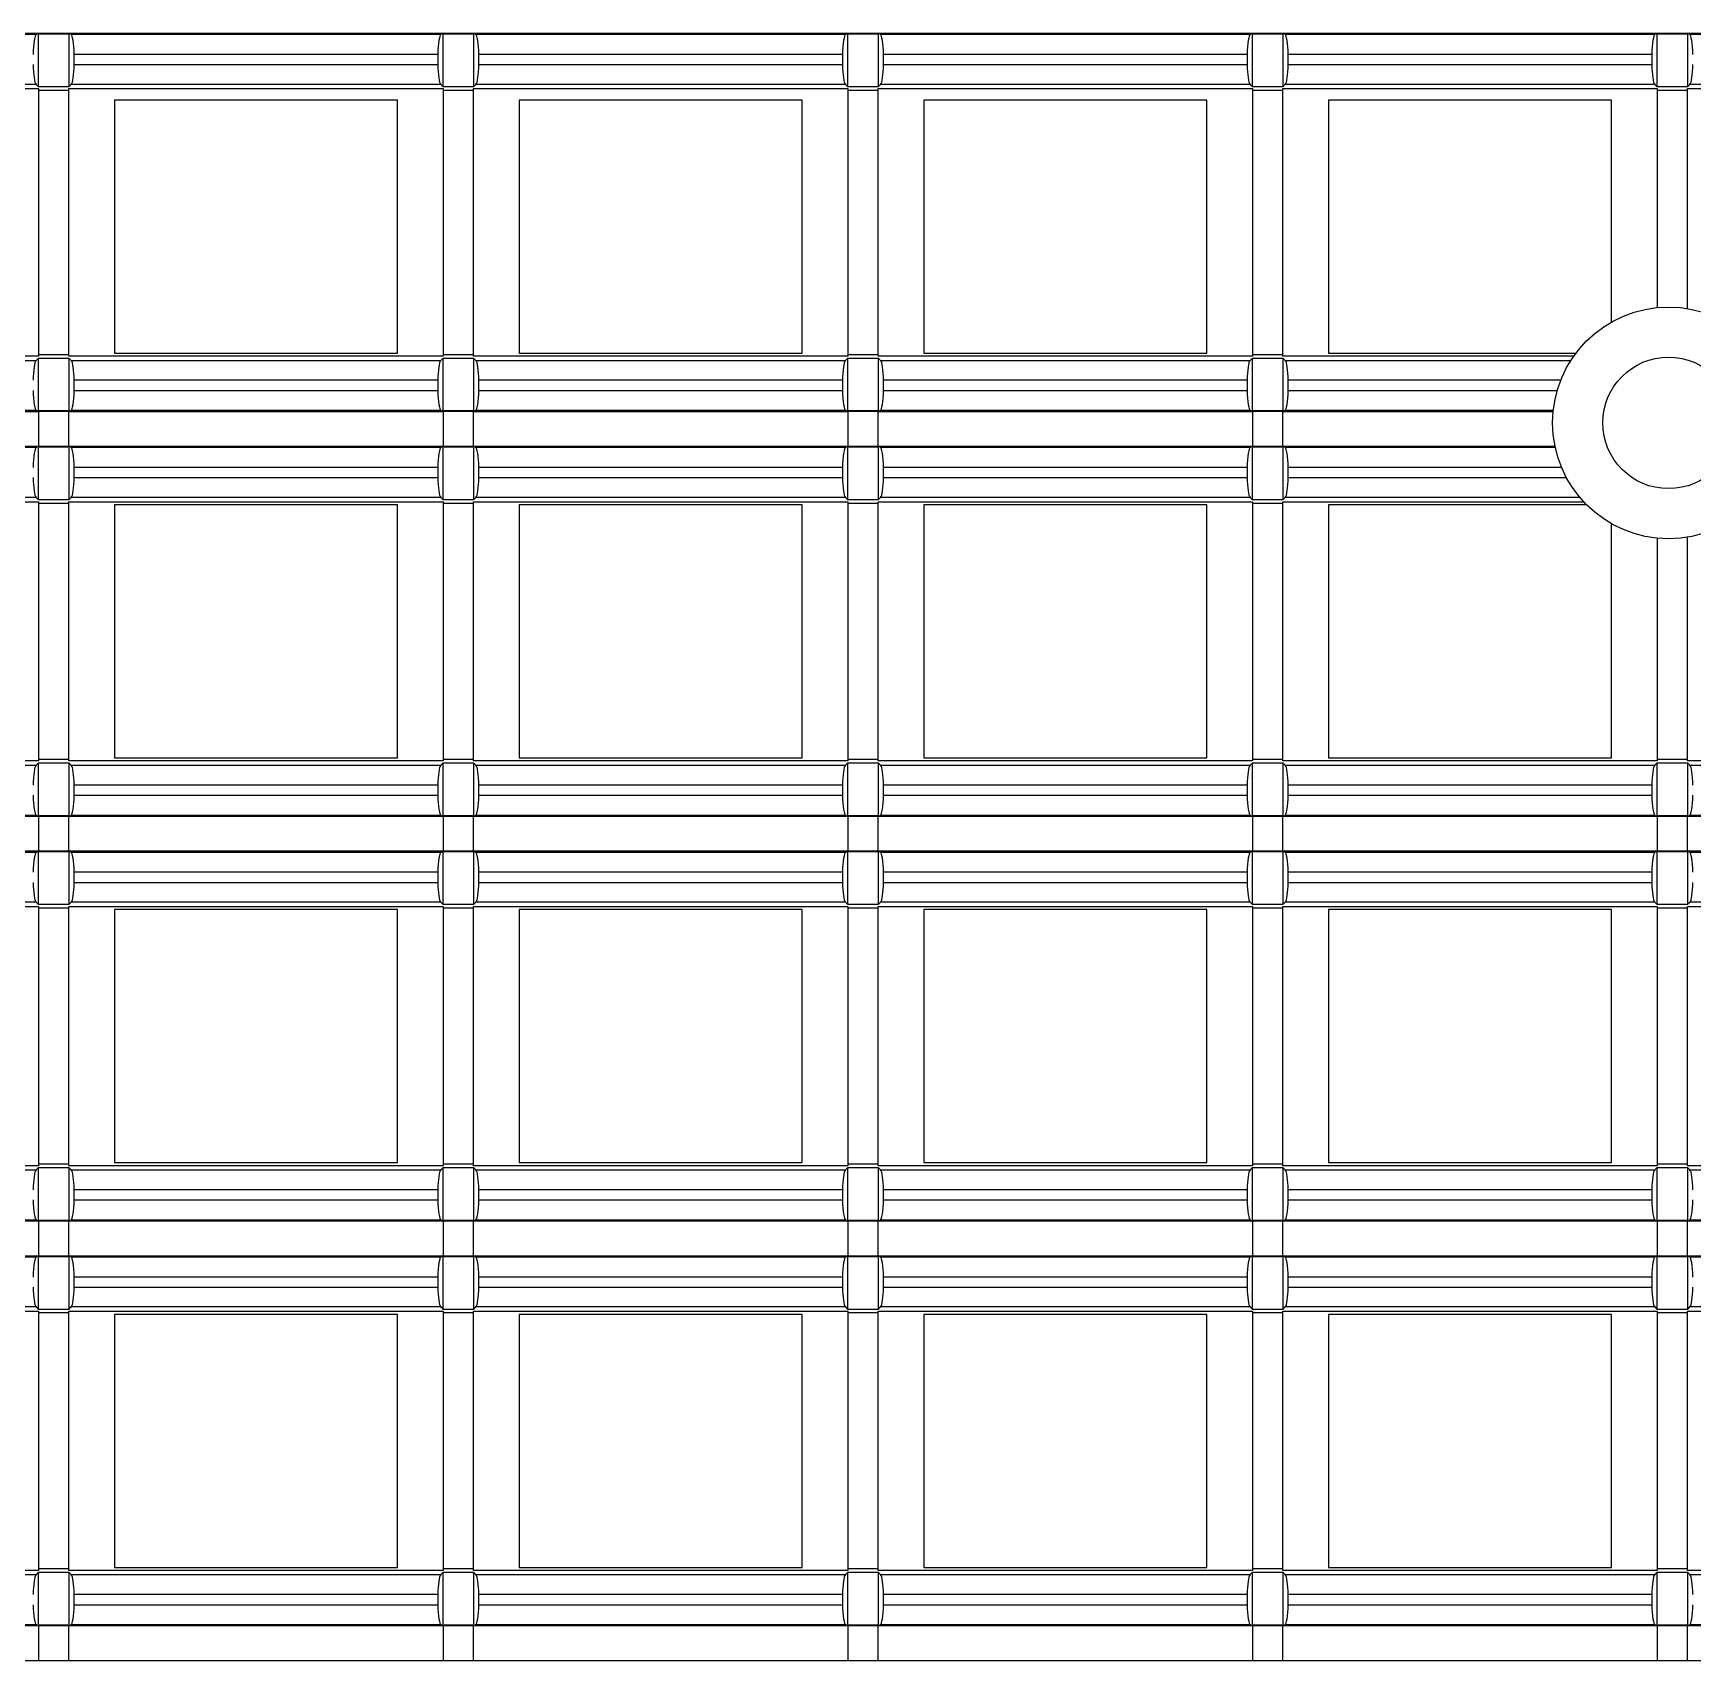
# Model space of a CAD drawing. Header units: inches. Extents: x 0 to 653, y 0 to 346.
# Drawn here: x 19.72 to 36.13, y 303.21 to 319.29 of the extents above; entities that cross this region are included whole.
import ezdxf

# ---------------------------------------------------------------- set-up
doc = ezdxf.new("R2010")
doc.units = ezdxf.units.IN
doc.header["$LTSCALE"] = 35.925693
doc.header["$MEASUREMENT"] = 0
doc.layers.get('0').update_dxf_attribs({"linetype": 'CONTINUOUS'})
doc.layers.add('2', color=7, linetype='CONTINUOUS')
doc.layers.add('71', color=7, linetype='CONTINUOUS')

msp = doc.modelspace()

# ---------------------------------------------------------------- linework, layer by layer
at = {"color": 3, "linetype": 'Continuous'}
msp.add_circle((35.885, 315.44), 0.65, dxfattribs=at)
at = {"layer": '2', "color": 132, "linetype": 'Continuous', "true_color": 0x00cccc}
for p, q in [((0, 319.291), (127.845, 319.291)), ((127.845, 319.287), (0, 319.287)), ((16.092, 319.28), (19.755, 319.28)), ((19.773, 319.284), (19.755, 319.28)), ((19.773, 318.76), (19.773, 319.284)), ((19.773, 319.284), (20.073, 319.284)), ((20.073, 319.284), (20.073, 318.76)), ((20.092, 319.28), (20.073, 319.284)), ((20.092, 319.28), (23.755, 319.28)), ((23.773, 319.284), (23.755, 319.28)), ((23.773, 318.76), (23.773, 319.284)), ((23.773, 319.284), (24.073, 319.284)), ((24.073, 319.284), (24.073, 318.76)), ((24.091, 319.28), (24.073, 319.284)), ((24.091, 319.28), (27.755, 319.28)), ((27.773, 319.284), (27.755, 319.28)), ((27.773, 318.76), (27.773, 319.284)), ((27.773, 319.284), (28.073, 319.284)), ((28.073, 319.284), (28.073, 318.76)), ((28.091, 319.28), (28.073, 319.284)), ((28.091, 319.28), (31.754, 319.28)), ((31.773, 319.284), (31.754, 319.28)), ((31.773, 318.76), (31.773, 319.284)), ((31.773, 319.284), (32.073, 319.284)), ((32.073, 319.284), (32.073, 318.76)), ((32.091, 319.28), (32.073, 319.284)), ((32.091, 319.28), (35.754, 319.28)), ((35.773, 319.284), (35.754, 319.28)), ((35.773, 318.76), (35.773, 319.284)), ((35.773, 319.284), (36.073, 319.284)), ((36.073, 319.284), (36.073, 318.76)), ((36.091, 319.28), (36.073, 319.284)), ((36.091, 319.28), (39.754, 319.28)), ((20.126, 318.981), (20.126, 319.08)), ((23.721, 319.08), (20.126, 319.08)), ((23.721, 319.08), (23.721, 318.981)), ((24.125, 318.981), (24.125, 319.08)), ((27.721, 319.08), (24.125, 319.08)), ((27.721, 319.08), (27.721, 318.981)), ((28.125, 318.981), (28.125, 319.08)), ((31.72, 319.08), (28.125, 319.08)), ((31.72, 319.08), (31.72, 318.981)), ((32.125, 318.981), (32.125, 319.08)), ((35.72, 319.08), (32.125, 319.08)), ((35.72, 319.08), (35.72, 318.981)), ((20.126, 318.981), (23.721, 318.981)), ((24.125, 318.981), (27.721, 318.981)), ((28.125, 318.981), (31.72, 318.981)), ((32.125, 318.981), (35.72, 318.981)), ((16.073, 318.743), (19.773, 318.743)), ((19.75, 318.784), (16.096, 318.784)), ((19.75, 318.784), (19.773, 318.76)), ((20.073, 318.76), (19.773, 318.76)), ((19.773, 318.743), (19.773, 316.099)), ((20.073, 318.76), (20.096, 318.784)), ((20.073, 316.099), (20.073, 318.743)), ((20.073, 318.743), (23.773, 318.743)), ((23.75, 318.784), (20.096, 318.784)), ((23.75, 318.784), (23.773, 318.76)), ((24.073, 318.76), (23.773, 318.76)), ((23.773, 318.743), (23.773, 316.099)), ((24.073, 318.76), (24.096, 318.784)), ((24.073, 316.099), (24.073, 318.743)), ((24.073, 318.743), (27.773, 318.743)), ((27.75, 318.784), (24.096, 318.784)), ((27.75, 318.784), (27.773, 318.76)), ((28.073, 318.76), (27.773, 318.76)), ((27.773, 318.743), (27.773, 316.099)), ((28.073, 318.76), (28.096, 318.784)), ((28.073, 316.099), (28.073, 318.743)), ((28.073, 318.743), (31.773, 318.743)), ((31.75, 318.784), (28.096, 318.784)), ((31.75, 318.784), (31.773, 318.76)), ((32.073, 318.76), (31.773, 318.76)), ((31.773, 318.743), (31.773, 316.099)), ((32.073, 318.76), (32.096, 318.784)), ((32.073, 316.099), (32.073, 318.743)), ((32.073, 318.743), (35.773, 318.743)), ((35.75, 318.784), (32.096, 318.784)), ((35.75, 318.784), (35.773, 318.76)), ((36.073, 318.76), (35.773, 318.76)), ((35.773, 318.743), (35.773, 316.58)), ((36.073, 318.76), (36.096, 318.784)), ((36.073, 316.57), (36.073, 318.743)), ((36.073, 318.743), (39.773, 318.743)), ((39.749, 318.784), (36.096, 318.784)), ((20.073, 318.725), (19.773, 318.725)), ((20.523, 318.63), (20.523, 316.13)), ((23.323, 318.63), (20.523, 318.63)), ((23.323, 316.13), (23.323, 318.63)), ((24.073, 318.725), (23.773, 318.725)), ((24.523, 318.63), (24.523, 316.13)), ((27.323, 318.63), (24.523, 318.63)), ((27.323, 316.13), (27.323, 318.63)), ((28.073, 318.725), (27.773, 318.725)), ((28.523, 318.63), (28.523, 316.13)), ((31.323, 318.63), (28.523, 318.63)), ((31.323, 316.13), (31.323, 318.63)), ((32.073, 318.725), (31.773, 318.725)), ((32.523, 318.63), (32.523, 316.13)), ((35.323, 318.63), (32.523, 318.63)), ((35.323, 316.438), (35.323, 318.63)), ((36.073, 318.725), (35.773, 318.725)), ((20.523, 316.13), (23.323, 316.13)), ((24.523, 316.13), (27.323, 316.13)), ((28.523, 316.13), (31.323, 316.13)), ((32.523, 316.13), (34.971, 316.13)), ((19.773, 316.099), (16.073, 316.099)), ((16.096, 316.058), (19.75, 316.058)), ((19.773, 316.081), (19.75, 316.058)), ((19.773, 316.116), (20.073, 316.116)), ((19.773, 315.558), (19.773, 316.081)), ((19.773, 316.081), (20.073, 316.081)), ((23.773, 316.099), (20.073, 316.099)), ((20.073, 316.081), (20.073, 315.558)), ((20.096, 316.058), (20.073, 316.081)), ((20.096, 316.058), (23.75, 316.058)), ((23.773, 316.081), (23.75, 316.058)), ((23.773, 316.116), (24.073, 316.116)), ((23.773, 315.558), (23.773, 316.081)), ((23.773, 316.081), (24.073, 316.081)), ((27.773, 316.099), (24.073, 316.099)), ((24.073, 316.081), (24.073, 315.558)), ((24.096, 316.058), (24.073, 316.081)), ((24.096, 316.058), (27.75, 316.058)), ((27.773, 316.081), (27.75, 316.058)), ((27.773, 316.116), (28.073, 316.116)), ((27.773, 315.558), (27.773, 316.081)), ((27.773, 316.081), (28.073, 316.081)), ((31.773, 316.099), (28.073, 316.099)), ((28.073, 316.081), (28.073, 315.558)), ((28.096, 316.058), (28.073, 316.081)), ((28.096, 316.058), (31.75, 316.058)), ((31.773, 316.081), (31.75, 316.058)), ((31.773, 316.116), (32.073, 316.116)), ((31.773, 315.558), (31.773, 316.081)), ((31.773, 316.081), (32.073, 316.081)), ((34.948, 316.099), (32.073, 316.099)), ((32.073, 316.081), (32.073, 315.558)), ((32.096, 316.058), (32.073, 316.081)), ((32.096, 316.058), (34.921, 316.058)), ((20.126, 315.761), (20.126, 315.861)), ((23.721, 315.861), (20.126, 315.861)), ((23.721, 315.861), (23.721, 315.761)), ((24.125, 315.761), (24.125, 315.861)), ((27.721, 315.861), (24.125, 315.861)), ((27.721, 315.861), (27.721, 315.761)), ((28.125, 315.761), (28.125, 315.861)), ((31.72, 315.861), (28.125, 315.861)), ((31.72, 315.861), (31.72, 315.761)), ((32.125, 315.761), (32.125, 315.861)), ((34.82, 315.861), (32.125, 315.861)), ((20.126, 315.761), (23.721, 315.761)), ((24.125, 315.761), (27.721, 315.761)), ((28.125, 315.761), (31.72, 315.761)), ((32.125, 315.761), (34.785, 315.761)), ((16.073, 315.554), (19.773, 315.554)), ((19.755, 315.561), (16.092, 315.561)), ((19.755, 315.561), (19.773, 315.558)), ((20.073, 315.558), (19.773, 315.558)), ((19.773, 315.554), (19.773, 315.206)), ((20.073, 315.551), (19.773, 315.551)), ((20.073, 315.558), (20.092, 315.561)), ((20.073, 315.206), (20.073, 315.554)), ((20.073, 315.554), (23.773, 315.554)), ((23.755, 315.561), (20.092, 315.561)), ((23.755, 315.561), (23.773, 315.558)), ((24.073, 315.558), (23.773, 315.558)), ((23.773, 315.554), (23.773, 315.206)), ((24.073, 315.551), (23.773, 315.551)), ((24.073, 315.558), (24.091, 315.561)), ((24.073, 315.206), (24.073, 315.554)), ((24.073, 315.554), (27.773, 315.554)), ((27.755, 315.561), (24.091, 315.561)), ((27.755, 315.561), (27.773, 315.558)), ((28.073, 315.558), (27.773, 315.558)), ((27.773, 315.554), (27.773, 315.206)), ((28.073, 315.551), (27.773, 315.551)), ((28.073, 315.558), (28.091, 315.561)), ((28.073, 315.206), (28.073, 315.554)), ((28.073, 315.554), (31.773, 315.554)), ((31.754, 315.561), (28.091, 315.561)), ((31.754, 315.561), (31.773, 315.558)), ((32.073, 315.558), (31.773, 315.558)), ((31.773, 315.554), (31.773, 315.206)), ((32.073, 315.551), (31.773, 315.551)), ((32.073, 315.558), (32.091, 315.561)), ((32.073, 315.206), (32.073, 315.554)), ((32.073, 315.554), (34.745, 315.554)), ((34.746, 315.561), (32.091, 315.561)), ((19.773, 315.206), (16.073, 315.206)), ((16.092, 315.199), (19.755, 315.199)), ((19.773, 315.203), (19.755, 315.199)), ((19.773, 315.21), (20.073, 315.21)), ((19.773, 314.679), (19.773, 315.203)), ((19.773, 315.203), (20.073, 315.203)), ((23.773, 315.206), (20.073, 315.206)), ((20.073, 315.203), (20.073, 314.679)), ((20.092, 315.199), (20.073, 315.203)), ((20.092, 315.199), (23.755, 315.199)), ((23.773, 315.203), (23.755, 315.199)), ((23.773, 315.21), (24.073, 315.21)), ((23.773, 314.679), (23.773, 315.203)), ((23.773, 315.203), (24.073, 315.203)), ((27.773, 315.206), (24.073, 315.206)), ((24.073, 315.203), (24.073, 314.679)), ((24.091, 315.199), (24.073, 315.203)), ((24.091, 315.199), (27.755, 315.199)), ((27.773, 315.203), (27.755, 315.199)), ((27.773, 315.21), (28.073, 315.21)), ((27.773, 314.679), (27.773, 315.203)), ((27.773, 315.203), (28.073, 315.203)), ((31.773, 315.206), (28.073, 315.206)), ((28.073, 315.203), (28.073, 314.679)), ((28.091, 315.199), (28.073, 315.203)), ((28.091, 315.199), (31.754, 315.199)), ((31.773, 315.203), (31.754, 315.199)), ((31.773, 315.21), (32.073, 315.21)), ((31.773, 314.679), (31.773, 315.203)), ((31.773, 315.203), (32.073, 315.203)), ((34.764, 315.206), (32.073, 315.206)), ((32.073, 315.203), (32.073, 314.679)), ((32.091, 315.199), (32.073, 315.203)), ((32.091, 315.199), (34.765, 315.199)), ((20.126, 314.899), (20.126, 314.999)), ((23.721, 314.999), (20.126, 314.999)), ((23.721, 314.999), (23.721, 314.899)), ((24.125, 314.899), (24.125, 314.999)), ((27.721, 314.999), (24.125, 314.999)), ((27.721, 314.999), (27.721, 314.899)), ((28.125, 314.899), (28.125, 314.999)), ((31.72, 314.999), (28.125, 314.999)), ((31.72, 314.999), (31.72, 314.899)), ((32.125, 314.899), (32.125, 314.999)), ((34.828, 314.999), (32.125, 314.999)), ((20.126, 314.899), (23.721, 314.899)), ((24.125, 314.899), (27.721, 314.899)), ((28.125, 314.899), (31.72, 314.899)), ((32.125, 314.899), (34.875, 314.899)), ((16.073, 314.661), (19.773, 314.661)), ((19.75, 314.702), (16.096, 314.702)), ((19.75, 314.702), (19.773, 314.679)), ((20.073, 314.679), (19.773, 314.679)), ((19.773, 314.661), (19.773, 312.099)), ((20.073, 314.644), (19.773, 314.644)), ((20.073, 314.679), (20.096, 314.702)), ((20.073, 312.099), (20.073, 314.661)), ((20.073, 314.661), (23.773, 314.661)), ((23.75, 314.702), (20.096, 314.702)), ((23.75, 314.702), (23.773, 314.679)), ((24.073, 314.679), (23.773, 314.679)), ((23.773, 314.661), (23.773, 312.099)), ((24.073, 314.644), (23.773, 314.644)), ((24.073, 314.679), (24.096, 314.702)), ((24.073, 312.099), (24.073, 314.661)), ((24.073, 314.661), (27.773, 314.661)), ((27.75, 314.702), (24.096, 314.702)), ((27.75, 314.702), (27.773, 314.679)), ((28.073, 314.679), (27.773, 314.679)), ((27.773, 314.661), (27.773, 312.099)), ((28.073, 314.644), (27.773, 314.644)), ((28.073, 314.679), (28.096, 314.702)), ((28.073, 312.099), (28.073, 314.661)), ((28.073, 314.661), (31.773, 314.661)), ((31.75, 314.702), (28.096, 314.702)), ((31.75, 314.702), (31.773, 314.679)), ((32.073, 314.679), (31.773, 314.679)), ((31.773, 314.661), (31.773, 312.099)), ((32.073, 314.644), (31.773, 314.644)), ((32.073, 314.679), (32.096, 314.702)), ((32.073, 312.099), (32.073, 314.661)), ((32.073, 314.661), (35.045, 314.661)), ((35.009, 314.702), (32.096, 314.702)), ((20.523, 314.63), (20.523, 312.13)), ((23.323, 314.63), (20.523, 314.63)), ((23.323, 312.13), (23.323, 314.63)), ((24.523, 314.63), (24.523, 312.13)), ((27.323, 314.63), (24.523, 314.63)), ((27.323, 312.13), (27.323, 314.63)), ((28.523, 314.63), (28.523, 312.13)), ((31.323, 314.63), (28.523, 314.63)), ((31.323, 312.13), (31.323, 314.63)), ((32.523, 314.63), (32.523, 312.13)), ((35.075, 314.63), (32.523, 314.63)), ((35.323, 312.13), (35.323, 314.442)), ((35.773, 314.3), (35.773, 312.099)), ((36.073, 312.099), (36.073, 314.31)), ((19.773, 312.099), (16.073, 312.099)), ((16.096, 312.058), (19.75, 312.058)), ((19.773, 312.081), (19.75, 312.058)), ((19.773, 312.117), (20.073, 312.117)), ((19.773, 311.558), (19.773, 312.081)), ((19.773, 312.081), (20.073, 312.081)), ((23.773, 312.099), (20.073, 312.099)), ((20.073, 312.081), (20.073, 311.558)), ((20.096, 312.058), (20.073, 312.081)), ((20.096, 312.058), (23.75, 312.058)), ((20.523, 312.13), (23.323, 312.13)), ((23.773, 312.081), (23.75, 312.058)), ((23.773, 312.117), (24.073, 312.117)), ((23.773, 311.558), (23.773, 312.081)), ((23.773, 312.081), (24.073, 312.081)), ((27.773, 312.099), (24.073, 312.099)), ((24.073, 312.081), (24.073, 311.558)), ((24.096, 312.058), (24.073, 312.081)), ((24.096, 312.058), (27.75, 312.058)), ((24.523, 312.13), (27.323, 312.13)), ((27.773, 312.081), (27.75, 312.058)), ((27.773, 312.117), (28.073, 312.117)), ((27.773, 311.558), (27.773, 312.081)), ((27.773, 312.081), (28.073, 312.081)), ((31.773, 312.099), (28.073, 312.099)), ((28.073, 312.081), (28.073, 311.558)), ((28.096, 312.058), (28.073, 312.081)), ((28.096, 312.058), (31.75, 312.058)), ((28.523, 312.13), (31.323, 312.13)), ((31.773, 312.081), (31.75, 312.058)), ((31.773, 312.117), (32.073, 312.117)), ((31.773, 311.558), (31.773, 312.081)), ((31.773, 312.081), (32.073, 312.081)), ((35.773, 312.099), (32.073, 312.099)), ((32.073, 312.081), (32.073, 311.558)), ((32.096, 312.058), (32.073, 312.081)), ((32.096, 312.058), (35.75, 312.058)), ((32.523, 312.13), (35.323, 312.13)), ((35.773, 312.081), (35.75, 312.058)), ((35.773, 312.117), (36.073, 312.117)), ((35.773, 311.558), (35.773, 312.081)), ((35.773, 312.081), (36.073, 312.081)), ((39.773, 312.099), (36.073, 312.099)), ((36.073, 312.081), (36.073, 311.558)), ((36.096, 312.058), (36.073, 312.081)), ((36.096, 312.058), (39.749, 312.058)), ((20.126, 311.761), (20.126, 311.861)), ((23.721, 311.861), (20.126, 311.861)), ((23.721, 311.861), (23.721, 311.761)), ((24.125, 311.761), (24.125, 311.861)), ((27.721, 311.861), (24.125, 311.861)), ((27.721, 311.861), (27.721, 311.761)), ((28.125, 311.761), (28.125, 311.861)), ((31.72, 311.861), (28.125, 311.861)), ((31.72, 311.861), (31.72, 311.761)), ((32.125, 311.761), (32.125, 311.861)), ((35.72, 311.861), (32.125, 311.861)), ((35.72, 311.861), (35.72, 311.761)), ((20.126, 311.761), (23.721, 311.761)), ((24.125, 311.761), (27.721, 311.761)), ((28.125, 311.761), (31.72, 311.761)), ((32.125, 311.761), (35.72, 311.761)), ((16.073, 311.554), (19.773, 311.554)), ((19.755, 311.561), (16.092, 311.561)), ((19.755, 311.561), (19.773, 311.558)), ((20.073, 311.558), (19.773, 311.558)), ((19.773, 311.554), (19.773, 311.206)), ((20.073, 311.551), (19.773, 311.551)), ((20.073, 311.558), (20.092, 311.561)), ((20.073, 311.206), (20.073, 311.554)), ((20.073, 311.554), (23.773, 311.554)), ((23.755, 311.561), (20.092, 311.561)), ((23.755, 311.561), (23.773, 311.558)), ((24.073, 311.558), (23.773, 311.558)), ((23.773, 311.554), (23.773, 311.206)), ((24.073, 311.551), (23.773, 311.551)), ((24.073, 311.558), (24.091, 311.561)), ((24.073, 311.206), (24.073, 311.554)), ((24.073, 311.554), (27.773, 311.554)), ((27.755, 311.561), (24.091, 311.561)), ((27.755, 311.561), (27.773, 311.558)), ((28.073, 311.558), (27.773, 311.558)), ((27.773, 311.554), (27.773, 311.206)), ((28.073, 311.551), (27.773, 311.551)), ((28.073, 311.558), (28.091, 311.561)), ((28.073, 311.206), (28.073, 311.554)), ((28.073, 311.554), (31.773, 311.554)), ((31.754, 311.561), (28.091, 311.561)), ((31.754, 311.561), (31.773, 311.558)), ((32.073, 311.558), (31.773, 311.558)), ((31.773, 311.554), (31.773, 311.206)), ((32.073, 311.551), (31.773, 311.551)), ((32.073, 311.558), (32.091, 311.561)), ((32.073, 311.206), (32.073, 311.554)), ((32.073, 311.554), (35.773, 311.554)), ((35.754, 311.561), (32.091, 311.561)), ((35.754, 311.561), (35.773, 311.558)), ((36.073, 311.558), (35.773, 311.558)), ((35.773, 311.554), (35.773, 311.206)), ((36.073, 311.551), (35.773, 311.551)), ((36.073, 311.558), (36.091, 311.561)), ((36.073, 311.206), (36.073, 311.554)), ((36.073, 311.554), (39.773, 311.554)), ((39.754, 311.561), (36.091, 311.561)), ((19.773, 311.206), (16.073, 311.206)), ((16.092, 311.199), (19.755, 311.199)), ((19.773, 311.203), (19.755, 311.199)), ((19.773, 311.21), (20.073, 311.21)), ((19.773, 310.679), (19.773, 311.203)), ((19.773, 311.203), (20.073, 311.203)), ((23.773, 311.206), (20.073, 311.206)), ((20.073, 311.203), (20.073, 310.679)), ((20.092, 311.199), (20.073, 311.203)), ((20.092, 311.199), (23.755, 311.199)), ((23.773, 311.203), (23.755, 311.199)), ((23.773, 311.21), (24.073, 311.21)), ((23.773, 310.679), (23.773, 311.203)), ((23.773, 311.203), (24.073, 311.203)), ((27.773, 311.206), (24.073, 311.206)), ((24.073, 311.203), (24.073, 310.679)), ((24.091, 311.199), (24.073, 311.203)), ((24.091, 311.199), (27.755, 311.199)), ((27.773, 311.203), (27.755, 311.199)), ((27.773, 311.21), (28.073, 311.21)), ((27.773, 310.679), (27.773, 311.203)), ((27.773, 311.203), (28.073, 311.203)), ((31.773, 311.206), (28.073, 311.206)), ((28.073, 311.203), (28.073, 310.679)), ((28.091, 311.199), (28.073, 311.203)), ((28.091, 311.199), (31.754, 311.199)), ((31.773, 311.203), (31.754, 311.199)), ((31.773, 311.21), (32.073, 311.21)), ((31.773, 310.679), (31.773, 311.203)), ((31.773, 311.203), (32.073, 311.203)), ((35.773, 311.206), (32.073, 311.206)), ((32.073, 311.203), (32.073, 310.679)), ((32.091, 311.199), (32.073, 311.203)), ((32.091, 311.199), (35.754, 311.199)), ((35.773, 311.203), (35.754, 311.199)), ((35.773, 311.21), (36.073, 311.21)), ((35.773, 310.679), (35.773, 311.203)), ((35.773, 311.203), (36.073, 311.203)), ((39.773, 311.206), (36.073, 311.206)), ((36.073, 311.203), (36.073, 310.679)), ((36.091, 311.199), (36.073, 311.203)), ((36.091, 311.199), (39.754, 311.199)), ((20.126, 310.899), (20.126, 310.999)), ((23.721, 310.999), (20.126, 310.999)), ((20.126, 310.899), (23.721, 310.899)), ((23.721, 310.999), (23.721, 310.899)), ((24.125, 310.899), (24.125, 310.999)), ((27.721, 310.999), (24.125, 310.999)), ((24.125, 310.899), (27.721, 310.899)), ((27.721, 310.999), (27.721, 310.899)), ((28.125, 310.899), (28.125, 310.999)), ((31.72, 310.999), (28.125, 310.999)), ((28.125, 310.899), (31.72, 310.899)), ((31.72, 310.999), (31.72, 310.899)), ((32.125, 310.899), (32.125, 310.999)), ((35.72, 310.999), (32.125, 310.999)), ((32.125, 310.899), (35.72, 310.899)), ((35.72, 310.999), (35.72, 310.899)), ((16.073, 310.662), (19.773, 310.662)), ((19.75, 310.702), (16.096, 310.702)), ((19.75, 310.702), (19.773, 310.679)), ((20.073, 310.679), (19.773, 310.679)), ((19.773, 310.662), (19.773, 308.099)), ((20.073, 310.644), (19.773, 310.644)), ((20.073, 310.679), (20.096, 310.702)), ((20.073, 308.099), (20.073, 310.662)), ((20.073, 310.662), (23.773, 310.662)), ((23.75, 310.702), (20.096, 310.702)), ((20.523, 310.63), (20.523, 308.13)), ((23.323, 310.63), (20.523, 310.63)), ((23.323, 308.13), (23.323, 310.63)), ((23.75, 310.702), (23.773, 310.679)), ((24.073, 310.679), (23.773, 310.679)), ((23.773, 310.662), (23.773, 308.099)), ((24.073, 310.644), (23.773, 310.644)), ((24.073, 310.679), (24.096, 310.702)), ((24.073, 308.099), (24.073, 310.662)), ((24.073, 310.662), (27.773, 310.662)), ((27.75, 310.702), (24.096, 310.702)), ((24.523, 310.63), (24.523, 308.13)), ((27.323, 310.63), (24.523, 310.63)), ((27.323, 308.13), (27.323, 310.63)), ((27.75, 310.702), (27.773, 310.679)), ((28.073, 310.679), (27.773, 310.679)), ((27.773, 310.662), (27.773, 308.099)), ((28.073, 310.644), (27.773, 310.644)), ((28.073, 310.679), (28.096, 310.702)), ((28.073, 308.099), (28.073, 310.662)), ((28.073, 310.662), (31.773, 310.662)), ((31.75, 310.702), (28.096, 310.702)), ((28.523, 310.63), (28.523, 308.13)), ((31.323, 310.63), (28.523, 310.63)), ((31.323, 308.13), (31.323, 310.63)), ((31.75, 310.702), (31.773, 310.679)), ((32.073, 310.679), (31.773, 310.679)), ((31.773, 310.662), (31.773, 308.099)), ((32.073, 310.644), (31.773, 310.644)), ((32.073, 310.679), (32.096, 310.702)), ((32.073, 308.099), (32.073, 310.662)), ((32.073, 310.662), (35.773, 310.662)), ((35.75, 310.702), (32.096, 310.702)), ((32.523, 310.63), (32.523, 308.13)), ((35.323, 310.63), (32.523, 310.63)), ((35.323, 308.13), (35.323, 310.63)), ((35.75, 310.702), (35.773, 310.679)), ((36.073, 310.679), (35.773, 310.679)), ((35.773, 310.662), (35.773, 308.099)), ((36.073, 310.644), (35.773, 310.644)), ((36.073, 310.679), (36.096, 310.702)), ((36.073, 308.099), (36.073, 310.662)), ((36.073, 310.662), (39.773, 310.662)), ((39.749, 310.702), (36.096, 310.702)), ((19.773, 308.099), (16.073, 308.099)), ((19.773, 308.081), (19.75, 308.058)), ((19.773, 308.117), (20.073, 308.117)), ((19.773, 307.558), (19.773, 308.081)), ((19.773, 308.081), (20.073, 308.081)), ((23.773, 308.099), (20.073, 308.099)), ((20.073, 308.081), (20.073, 307.558)), ((20.096, 308.058), (20.073, 308.081)), ((20.523, 308.13), (23.323, 308.13)), ((23.773, 308.081), (23.75, 308.058)), ((23.773, 308.117), (24.073, 308.117)), ((23.773, 307.558), (23.773, 308.081)), ((23.773, 308.081), (24.073, 308.081)), ((27.773, 308.099), (24.073, 308.099)), ((24.073, 308.081), (24.073, 307.558)), ((24.096, 308.058), (24.073, 308.081)), ((24.523, 308.13), (27.323, 308.13)), ((27.773, 308.081), (27.75, 308.058)), ((27.773, 308.117), (28.073, 308.117)), ((27.773, 307.558), (27.773, 308.081)), ((27.773, 308.081), (28.073, 308.081)), ((31.773, 308.099), (28.073, 308.099)), ((28.073, 308.081), (28.073, 307.558)), ((28.096, 308.058), (28.073, 308.081)), ((28.523, 308.13), (31.323, 308.13)), ((31.773, 308.081), (31.75, 308.058)), ((31.773, 308.117), (32.073, 308.117)), ((31.773, 307.558), (31.773, 308.081)), ((31.773, 308.081), (32.073, 308.081)), ((35.773, 308.099), (32.073, 308.099)), ((32.073, 308.081), (32.073, 307.558)), ((32.096, 308.058), (32.073, 308.081)), ((32.523, 308.13), (35.323, 308.13)), ((35.773, 308.081), (35.75, 308.058)), ((35.773, 308.117), (36.073, 308.117)), ((35.773, 307.558), (35.773, 308.081)), ((35.773, 308.081), (36.073, 308.081)), ((39.773, 308.099), (36.073, 308.099)), ((36.073, 308.081), (36.073, 307.558)), ((36.096, 308.058), (36.073, 308.081)), ((16.096, 308.058), (19.75, 308.058)), ((20.096, 308.058), (23.75, 308.058)), ((24.096, 308.058), (27.75, 308.058)), ((28.096, 308.058), (31.75, 308.058)), ((32.096, 308.058), (35.75, 308.058)), ((36.096, 308.058), (39.749, 308.058)), ((20.126, 307.761), (20.126, 307.861)), ((23.721, 307.861), (20.126, 307.861)), ((20.126, 307.761), (23.721, 307.761)), ((23.721, 307.861), (23.721, 307.761)), ((24.125, 307.761), (24.125, 307.861)), ((27.721, 307.861), (24.125, 307.861)), ((24.125, 307.761), (27.721, 307.761)), ((27.721, 307.861), (27.721, 307.761)), ((28.125, 307.761), (28.125, 307.861)), ((31.72, 307.861), (28.125, 307.861)), ((28.125, 307.761), (31.72, 307.761)), ((31.72, 307.861), (31.72, 307.761)), ((32.125, 307.761), (32.125, 307.861)), ((35.72, 307.861), (32.125, 307.861)), ((32.125, 307.761), (35.72, 307.761)), ((35.72, 307.861), (35.72, 307.761)), ((16.073, 307.554), (19.773, 307.554)), ((19.755, 307.561), (16.092, 307.561)), ((19.755, 307.561), (19.773, 307.558)), ((20.073, 307.558), (19.773, 307.558)), ((19.773, 307.554), (19.773, 307.206)), ((20.073, 307.551), (19.773, 307.551)), ((20.073, 307.558), (20.092, 307.561)), ((20.073, 307.206), (20.073, 307.554)), ((20.073, 307.554), (23.773, 307.554)), ((23.755, 307.561), (20.092, 307.561)), ((23.755, 307.561), (23.773, 307.558)), ((24.073, 307.558), (23.773, 307.558)), ((23.773, 307.554), (23.773, 307.206)), ((24.073, 307.551), (23.773, 307.551)), ((24.073, 307.558), (24.091, 307.561)), ((24.073, 307.206), (24.073, 307.554)), ((24.073, 307.554), (27.773, 307.554)), ((27.755, 307.561), (24.091, 307.561)), ((27.755, 307.561), (27.773, 307.558)), ((28.073, 307.558), (27.773, 307.558)), ((27.773, 307.554), (27.773, 307.206)), ((28.073, 307.551), (27.773, 307.551)), ((28.073, 307.558), (28.091, 307.561)), ((28.073, 307.206), (28.073, 307.554)), ((28.073, 307.554), (31.773, 307.554)), ((31.754, 307.561), (28.091, 307.561)), ((31.754, 307.561), (31.773, 307.558)), ((32.073, 307.558), (31.773, 307.558)), ((31.773, 307.554), (31.773, 307.206)), ((32.073, 307.551), (31.773, 307.551)), ((32.073, 307.558), (32.091, 307.561)), ((32.073, 307.206), (32.073, 307.554)), ((32.073, 307.554), (35.773, 307.554)), ((35.754, 307.561), (32.091, 307.561)), ((35.754, 307.561), (35.773, 307.558)), ((36.073, 307.558), (35.773, 307.558)), ((35.773, 307.554), (35.773, 307.206)), ((36.073, 307.551), (35.773, 307.551)), ((36.073, 307.558), (36.091, 307.561)), ((36.073, 307.206), (36.073, 307.554)), ((36.073, 307.554), (39.773, 307.554)), ((39.754, 307.561), (36.091, 307.561)), ((19.773, 307.206), (16.073, 307.206)), ((16.092, 307.199), (19.755, 307.199)), ((19.773, 307.203), (19.755, 307.199)), ((19.773, 307.21), (20.073, 307.21)), ((19.773, 306.679), (19.773, 307.203)), ((19.773, 307.203), (20.073, 307.203)), ((23.773, 307.206), (20.073, 307.206)), ((20.073, 307.203), (20.073, 306.679)), ((20.092, 307.199), (20.073, 307.203)), ((20.092, 307.199), (23.755, 307.199)), ((23.773, 307.203), (23.755, 307.199)), ((23.773, 307.21), (24.073, 307.21)), ((23.773, 306.679), (23.773, 307.203)), ((23.773, 307.203), (24.073, 307.203)), ((27.773, 307.206), (24.073, 307.206)), ((24.073, 307.203), (24.073, 306.679)), ((24.091, 307.199), (24.073, 307.203)), ((24.091, 307.199), (27.755, 307.199)), ((27.773, 307.203), (27.755, 307.199)), ((27.773, 307.21), (28.073, 307.21)), ((27.773, 306.679), (27.773, 307.203)), ((27.773, 307.203), (28.073, 307.203)), ((31.773, 307.206), (28.073, 307.206)), ((28.073, 307.203), (28.073, 306.679)), ((28.091, 307.199), (28.073, 307.203)), ((28.091, 307.199), (31.754, 307.199)), ((31.773, 307.203), (31.754, 307.199)), ((31.773, 307.21), (32.073, 307.21)), ((31.773, 306.679), (31.773, 307.203)), ((31.773, 307.203), (32.073, 307.203)), ((35.773, 307.206), (32.073, 307.206)), ((32.073, 307.203), (32.073, 306.679)), ((32.091, 307.199), (32.073, 307.203)), ((32.091, 307.199), (35.754, 307.199)), ((35.773, 307.203), (35.754, 307.199)), ((35.773, 307.21), (36.073, 307.21)), ((35.773, 306.679), (35.773, 307.203)), ((35.773, 307.203), (36.073, 307.203)), ((39.773, 307.206), (36.073, 307.206)), ((36.073, 307.203), (36.073, 306.679)), ((36.091, 307.199), (36.073, 307.203)), ((36.091, 307.199), (39.754, 307.199)), ((20.126, 306.899), (20.126, 306.999)), ((23.721, 306.999), (20.126, 306.999)), ((23.721, 306.999), (23.721, 306.899)), ((24.125, 306.899), (24.125, 306.999)), ((27.721, 306.999), (24.125, 306.999)), ((27.721, 306.999), (27.721, 306.899)), ((28.125, 306.899), (28.125, 306.999)), ((31.72, 306.999), (28.125, 306.999)), ((31.72, 306.999), (31.72, 306.899)), ((32.125, 306.899), (32.125, 306.999)), ((35.72, 306.999), (32.125, 306.999)), ((35.72, 306.999), (35.72, 306.899)), ((20.126, 306.899), (23.721, 306.899)), ((24.125, 306.899), (27.721, 306.899)), ((28.125, 306.899), (31.72, 306.899)), ((32.125, 306.899), (35.72, 306.899)), ((16.073, 306.662), (19.773, 306.662)), ((19.75, 306.703), (16.096, 306.703)), ((19.75, 306.703), (19.773, 306.679)), ((20.073, 306.679), (19.773, 306.679)), ((19.773, 306.662), (19.773, 304.099)), ((20.073, 306.644), (19.773, 306.644)), ((20.073, 306.679), (20.096, 306.703)), ((20.073, 304.099), (20.073, 306.662)), ((20.073, 306.662), (23.773, 306.662)), ((23.75, 306.703), (20.096, 306.703)), ((20.523, 306.63), (20.523, 304.13)), ((23.323, 306.63), (20.523, 306.63)), ((23.323, 304.13), (23.323, 306.63)), ((23.75, 306.703), (23.773, 306.679)), ((24.073, 306.679), (23.773, 306.679)), ((23.773, 306.662), (23.773, 304.099)), ((24.073, 306.644), (23.773, 306.644)), ((24.073, 306.679), (24.096, 306.703)), ((24.073, 304.099), (24.073, 306.662)), ((24.073, 306.662), (27.773, 306.662)), ((27.75, 306.703), (24.096, 306.703)), ((24.523, 306.63), (24.523, 304.13)), ((27.323, 306.63), (24.523, 306.63)), ((27.323, 304.13), (27.323, 306.63)), ((27.75, 306.703), (27.773, 306.679)), ((28.073, 306.679), (27.773, 306.679)), ((27.773, 306.662), (27.773, 304.099)), ((28.073, 306.644), (27.773, 306.644)), ((28.073, 306.679), (28.096, 306.703)), ((28.073, 304.099), (28.073, 306.662)), ((28.073, 306.662), (31.773, 306.662)), ((31.75, 306.703), (28.096, 306.703)), ((28.523, 306.63), (28.523, 304.13)), ((31.323, 306.63), (28.523, 306.63)), ((31.323, 304.13), (31.323, 306.63)), ((31.75, 306.703), (31.773, 306.679)), ((32.073, 306.679), (31.773, 306.679)), ((31.773, 306.662), (31.773, 304.099)), ((32.073, 306.644), (31.773, 306.644)), ((32.073, 306.679), (32.096, 306.703)), ((32.073, 304.099), (32.073, 306.662)), ((32.073, 306.662), (35.773, 306.662)), ((35.75, 306.703), (32.096, 306.703)), ((32.523, 306.63), (32.523, 304.13)), ((35.323, 306.63), (32.523, 306.63)), ((35.323, 304.13), (35.323, 306.63)), ((35.75, 306.703), (35.773, 306.679)), ((36.073, 306.679), (35.773, 306.679)), ((35.773, 306.662), (35.773, 304.099)), ((36.073, 306.644), (35.773, 306.644)), ((36.073, 306.679), (36.096, 306.703)), ((36.073, 304.099), (36.073, 306.662)), ((36.073, 306.662), (39.773, 306.662)), ((39.749, 306.703), (36.096, 306.703)), ((19.773, 304.099), (16.073, 304.099)), ((16.096, 304.058), (19.75, 304.058)), ((19.773, 304.081), (19.75, 304.058)), ((19.773, 304.117), (20.073, 304.117)), ((19.773, 303.558), (19.773, 304.081)), ((19.773, 304.081), (20.073, 304.081)), ((23.773, 304.099), (20.073, 304.099)), ((20.073, 304.081), (20.073, 303.558)), ((20.096, 304.058), (20.073, 304.081)), ((20.096, 304.058), (23.75, 304.058)), ((20.523, 304.13), (23.323, 304.13)), ((23.773, 304.081), (23.75, 304.058)), ((23.773, 304.117), (24.073, 304.117)), ((23.773, 303.558), (23.773, 304.081)), ((23.773, 304.081), (24.073, 304.081)), ((27.773, 304.099), (24.073, 304.099)), ((24.073, 304.081), (24.073, 303.558)), ((24.096, 304.058), (24.073, 304.081)), ((24.096, 304.058), (27.75, 304.058)), ((24.523, 304.13), (27.323, 304.13)), ((27.773, 304.081), (27.75, 304.058)), ((27.773, 304.117), (28.073, 304.117)), ((27.773, 303.558), (27.773, 304.081)), ((27.773, 304.081), (28.073, 304.081)), ((31.773, 304.099), (28.073, 304.099)), ((28.073, 304.081), (28.073, 303.558)), ((28.096, 304.058), (28.073, 304.081)), ((28.096, 304.058), (31.75, 304.058)), ((28.523, 304.13), (31.323, 304.13)), ((31.773, 304.081), (31.75, 304.058)), ((31.773, 304.117), (32.073, 304.117)), ((31.773, 303.558), (31.773, 304.081)), ((31.773, 304.081), (32.073, 304.081)), ((35.773, 304.099), (32.073, 304.099)), ((32.073, 304.081), (32.073, 303.558)), ((32.096, 304.058), (32.073, 304.081)), ((32.096, 304.058), (35.75, 304.058)), ((32.523, 304.13), (35.323, 304.13)), ((35.773, 304.081), (35.75, 304.058)), ((35.773, 304.117), (36.073, 304.117)), ((35.773, 303.558), (35.773, 304.081)), ((35.773, 304.081), (36.073, 304.081)), ((39.773, 304.099), (36.073, 304.099)), ((36.073, 304.081), (36.073, 303.558)), ((36.096, 304.058), (36.073, 304.081)), ((36.096, 304.058), (39.749, 304.058)), ((20.126, 303.761), (20.126, 303.861)), ((23.721, 303.861), (20.126, 303.861)), ((23.721, 303.861), (23.721, 303.761)), ((24.125, 303.761), (24.125, 303.861)), ((27.721, 303.861), (24.125, 303.861)), ((27.721, 303.861), (27.721, 303.761)), ((28.125, 303.761), (28.125, 303.861)), ((31.72, 303.861), (28.125, 303.861)), ((31.72, 303.861), (31.72, 303.761)), ((32.125, 303.761), (32.125, 303.861)), ((35.72, 303.861), (32.125, 303.861)), ((35.72, 303.861), (35.72, 303.761)), ((20.126, 303.761), (23.721, 303.761)), ((24.125, 303.761), (27.721, 303.761)), ((28.125, 303.761), (31.72, 303.761)), ((32.125, 303.761), (35.72, 303.761)), ((16.073, 303.554), (19.773, 303.554)), ((19.755, 303.561), (16.092, 303.561)), ((19.755, 303.561), (19.773, 303.558)), ((20.073, 303.558), (19.773, 303.558)), ((19.773, 303.554), (19.773, 303.206)), ((20.073, 303.551), (19.773, 303.551)), ((20.073, 303.558), (20.092, 303.561)), ((20.073, 303.206), (20.073, 303.554)), ((20.073, 303.554), (23.773, 303.554)), ((23.755, 303.561), (20.092, 303.561)), ((23.755, 303.561), (23.773, 303.558)), ((24.073, 303.558), (23.773, 303.558)), ((23.773, 303.554), (23.773, 303.206)), ((24.073, 303.551), (23.773, 303.551)), ((24.073, 303.558), (24.091, 303.561)), ((24.073, 303.206), (24.073, 303.554)), ((24.073, 303.554), (27.773, 303.554)), ((27.755, 303.561), (24.091, 303.561)), ((27.755, 303.561), (27.773, 303.558)), ((28.073, 303.558), (27.773, 303.558)), ((27.773, 303.554), (27.773, 303.206)), ((28.073, 303.551), (27.773, 303.551)), ((28.073, 303.558), (28.091, 303.561)), ((28.073, 303.206), (28.073, 303.554)), ((28.073, 303.554), (31.773, 303.554)), ((31.754, 303.561), (28.091, 303.561)), ((31.754, 303.561), (31.773, 303.558)), ((32.073, 303.558), (31.773, 303.558)), ((31.773, 303.554), (31.773, 303.206)), ((32.073, 303.551), (31.773, 303.551)), ((32.073, 303.558), (32.091, 303.561)), ((32.073, 303.206), (32.073, 303.554)), ((32.073, 303.554), (35.773, 303.554)), ((35.754, 303.561), (32.091, 303.561)), ((35.754, 303.561), (35.773, 303.558)), ((36.073, 303.558), (35.773, 303.558)), ((35.773, 303.554), (35.773, 303.206)), ((36.073, 303.551), (35.773, 303.551)), ((36.073, 303.558), (36.091, 303.561)), ((36.073, 303.206), (36.073, 303.554)), ((36.073, 303.554), (39.773, 303.554)), ((39.754, 303.561), (36.091, 303.561)), ((19.773, 303.206), (16.073, 303.206)), ((19.773, 303.21), (20.073, 303.21)), ((23.773, 303.206), (20.073, 303.206)), ((23.773, 303.21), (24.073, 303.21)), ((27.773, 303.206), (24.073, 303.206)), ((27.773, 303.21), (28.073, 303.21)), ((31.773, 303.206), (28.073, 303.206)), ((31.773, 303.21), (32.073, 303.21)), ((35.773, 303.206), (32.073, 303.206)), ((35.773, 303.21), (36.073, 303.21)), ((39.773, 303.206), (36.073, 303.206))]:
    msp.add_line(p, q, dxfattribs=at)
for centre, start_param, end_param in [((19.756, 319.08), 0.034907, 1.570796), ((20.09, 319.08), -1.570796, -0.034907), ((23.756, 319.08), 0.034907, 1.570796), ((24.09, 319.08), -1.570796, -0.034907), ((27.756, 319.08), 0.034907, 1.570796), ((28.09, 319.08), -1.570796, -0.034907), ((31.756, 319.08), 0.034907, 1.570796), ((32.09, 319.08), -1.570796, -0.034907), ((35.756, 319.08), 0.034907, 1.570796), ((36.09, 319.08), -1.570796, -0.034907), ((19.756, 318.981), -4.712389, -3.316126), ((20.09, 318.981), -2.96706, -1.570796), ((23.756, 318.981), -4.712389, -3.316126), ((24.09, 318.981), -2.96706, -1.570796), ((27.756, 318.981), 1.570796, 2.96706), ((28.09, 318.981), -2.96706, -1.570796), ((31.756, 318.981), 1.570796, 2.96706), ((32.09, 318.981), -2.96706, -1.570796), ((35.756, 318.981), -4.712389, -3.316126), ((36.09, 318.981), -2.96706, -1.570796), ((19.756, 315.861), 0.174533, 1.570796), ((20.09, 315.861), -1.570796, -0.174533), ((23.756, 315.861), 0.174533, 1.570796), ((24.09, 315.861), -1.570796, -0.174533), ((27.756, 315.861), 0.174533, 1.570796), ((28.09, 315.861), -1.570796, -0.174533), ((31.756, 315.861), 0.174533, 1.570796), ((32.09, 315.861), -1.570796, -0.174533), ((19.756, 315.761), 1.570796, 3.106686), ((20.09, 315.761), -3.106686, -1.570796), ((23.756, 315.761), 1.570796, 3.106686), ((24.09, 315.761), -3.106686, -1.570796), ((27.756, 315.761), -4.712389, -3.176499), ((28.09, 315.761), -3.106686, -1.570796), ((31.756, 315.761), 1.570796, 3.106686), ((32.09, 315.761), -3.106686, -1.570796), ((19.756, 314.999), 0.034907, 1.570796), ((20.09, 314.999), -1.570796, -0.034907), ((23.756, 314.999), 0.034907, 1.570796), ((24.09, 314.999), -1.570796, -0.034907), ((27.756, 314.999), 0.034907, 1.570796), ((28.09, 314.999), -1.570796, -0.034907), ((31.756, 314.999), 0.034907, 1.570796), ((32.09, 314.999), -1.570796, -0.034907), ((19.756, 314.899), 1.570796, 2.96706), ((20.09, 314.899), -2.96706, -1.570796), ((23.756, 314.899), -4.712389, -3.316126), ((24.09, 314.899), -2.96706, -1.570796), ((27.756, 314.899), 1.570796, 2.96706), ((28.09, 314.899), -2.96706, -1.570796), ((31.756, 314.899), -4.712389, -3.316126), ((32.09, 314.899), -2.96706, -1.570796), ((19.756, 311.861), 0.174533, 1.570796), ((20.09, 311.861), -1.570796, -0.174533), ((23.756, 311.861), 0.174533, 1.570796), ((24.09, 311.861), -1.570796, -0.174533), ((27.756, 311.861), 0.174533, 1.570796), ((28.09, 311.861), -1.570796, -0.174533), ((31.756, 311.861), 0.174533, 1.570796), ((32.09, 311.861), -1.570796, -0.174533), ((35.756, 311.861), 0.174533, 1.570796), ((36.09, 311.861), -1.570796, -0.174533), ((19.756, 311.761), 1.570796, 3.106686), ((20.09, 311.761), -3.106686, -1.570796), ((23.756, 311.761), 1.570796, 3.106686), ((24.09, 311.761), -3.106686, -1.570796), ((27.756, 311.761), -4.712389, -3.176499), ((28.09, 311.761), -3.106686, -1.570796), ((31.756, 311.761), 1.570796, 3.106686), ((32.09, 311.761), -3.106686, -1.570796), ((35.756, 311.761), -4.712389, -3.176499), ((36.09, 311.761), -3.106686, -1.570796), ((19.756, 310.999), 0.034907, 1.570796), ((20.09, 310.999), -1.570796, -0.034907), ((23.756, 310.999), 0.034907, 1.570796), ((24.09, 310.999), -1.570796, -0.034907), ((27.756, 310.999), 0.034907, 1.570796), ((28.09, 310.999), -1.570796, -0.034907), ((31.756, 310.999), 0.034907, 1.570796), ((32.09, 310.999), -1.570796, -0.034907), ((35.756, 310.999), 0.034907, 1.570796), ((36.09, 310.999), -1.570796, -0.034907), ((19.756, 310.899), -4.712389, -3.316126), ((20.09, 310.899), -2.96706, -1.570796), ((23.756, 310.899), -4.712389, -3.316126), ((24.09, 310.899), -2.96706, -1.570796), ((27.756, 310.899), 1.570796, 2.96706), ((28.09, 310.899), -2.96706, -1.570796), ((31.756, 310.899), 1.570796, 2.96706), ((32.09, 310.899), -2.96706, -1.570796), ((35.756, 310.899), -4.712389, -3.316126), ((36.09, 310.899), -2.96706, -1.570796), ((19.756, 307.861), 0.174533, 1.570796), ((20.09, 307.861), -1.570796, -0.174533), ((23.756, 307.861), 0.174533, 1.570796), ((24.09, 307.861), -1.570796, -0.174533), ((27.756, 307.861), 0.174533, 1.570796), ((28.09, 307.861), -1.570796, -0.174533), ((31.756, 307.861), 0.174533, 1.570796), ((32.09, 307.861), -1.570796, -0.174533), ((35.756, 307.861), 0.174533, 1.570796), ((36.09, 307.861), -1.570796, -0.174533), ((19.756, 307.761), 1.570796, 3.106686), ((20.09, 307.761), -3.106686, -1.570796), ((23.756, 307.761), 1.570796, 3.106686), ((24.09, 307.761), -3.106686, -1.570796), ((27.756, 307.761), -4.712389, -3.176499), ((28.09, 307.761), -3.106686, -1.570796), ((31.756, 307.761), 1.570796, 3.106686), ((32.09, 307.761), -3.106686, -1.570796), ((35.756, 307.761), -4.712389, -3.176499), ((36.09, 307.761), -3.106686, -1.570796), ((19.756, 306.999), 0.034907, 1.570796), ((20.09, 306.999), -1.570796, -0.034907), ((23.756, 306.999), 0.034907, 1.570796), ((24.09, 306.999), -1.570796, -0.034907), ((27.756, 306.999), 0.034907, 1.570796), ((28.09, 306.999), -1.570796, -0.034907), ((31.756, 306.999), 0.034907, 1.570796), ((32.09, 306.999), -1.570796, -0.034907), ((35.756, 306.999), 0.034907, 1.570796), ((36.09, 306.999), -1.570796, -0.034907), ((19.756, 306.899), -4.712389, -3.316126), ((20.09, 306.899), -2.96706, -1.570796), ((23.756, 306.899), -4.712389, -3.316126), ((24.09, 306.899), -2.96706, -1.570796), ((27.756, 306.899), 1.570796, 2.96706), ((28.09, 306.899), -2.96706, -1.570796), ((31.756, 306.899), 1.570796, 2.96706), ((32.09, 306.899), -2.96706, -1.570796), ((35.756, 306.899), -4.712389, -3.316126), ((36.09, 306.899), -2.96706, -1.570796), ((19.756, 303.861), 0.174533, 1.570796), ((20.09, 303.861), -1.570796, -0.174533), ((23.756, 303.861), 0.174533, 1.570796), ((24.09, 303.861), -1.570796, -0.174533), ((27.756, 303.861), 0.174533, 1.570796), ((28.09, 303.861), -1.570796, -0.174533), ((31.756, 303.861), 0.174533, 1.570796), ((32.09, 303.861), -1.570796, -0.174533), ((35.756, 303.861), 0.174533, 1.570796), ((36.09, 303.861), -1.570796, -0.174533), ((19.756, 303.761), -4.712389, -3.176499), ((20.09, 303.761), -3.106686, -1.570796), ((23.756, 303.761), 1.570796, 3.106686), ((24.09, 303.761), -3.106686, -1.570796), ((27.756, 303.761), 1.570796, 3.106686), ((28.09, 303.761), -3.106686, -1.570796), ((31.756, 303.761), 1.570796, 3.106686), ((32.09, 303.761), -3.106686, -1.570796), ((35.756, 303.761), -4.712389, -3.176499), ((36.09, 303.761), -3.106686, -1.570796)]:
    msp.add_ellipse(centre, major_axis=(0, 0.2), ratio=0.176327, start_param=start_param, end_param=end_param, dxfattribs=at)
at = {"layer": '71', "color": 3, "linetype": 'Continuous'}
msp.add_circle((35.885, 315.44), 1.145, dxfattribs=at)

doc.saveas('drawing.dxf')
